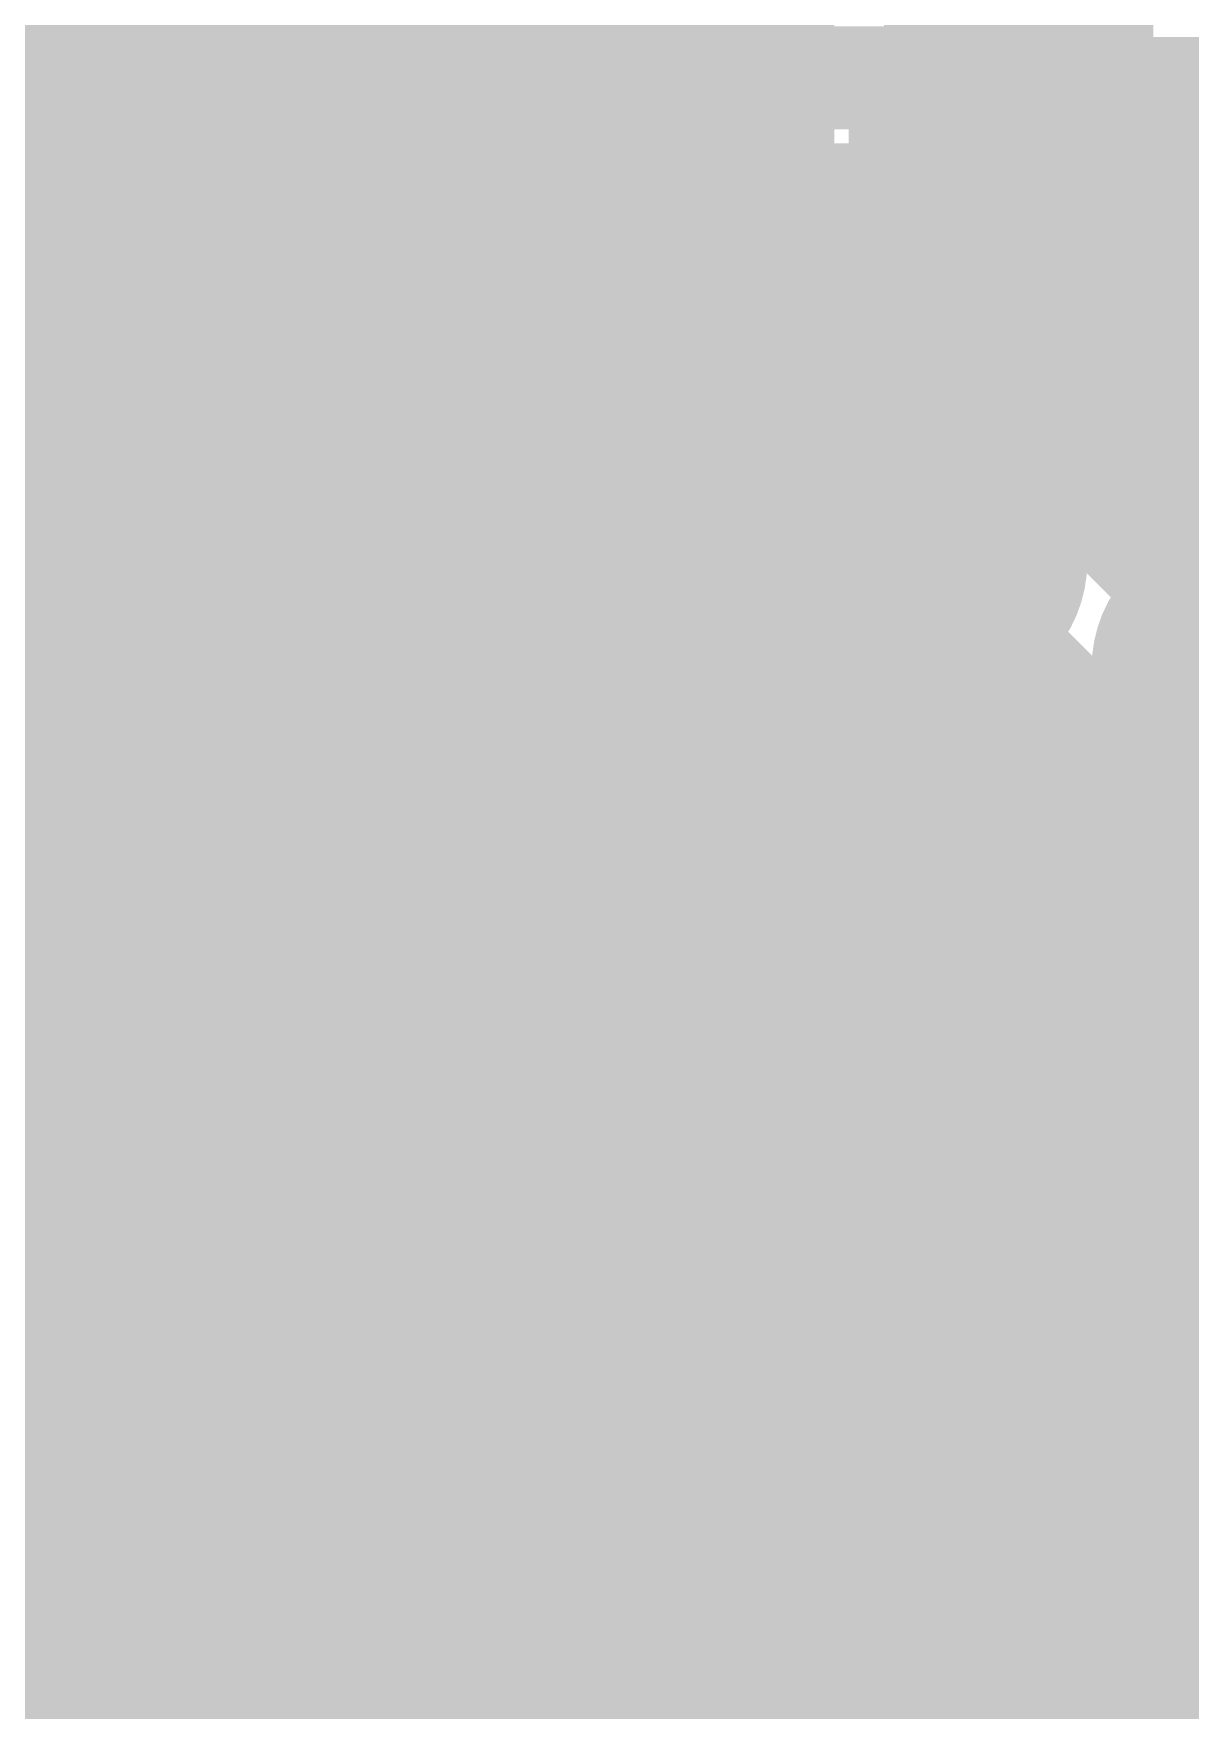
# Model space of a CAD drawing. Extents: x -72 to 72, y -47 to 50.
# Drawn here: x -17.5 to -13.35, y 9.47 to 15.48 of the extents above; entities that cross this region are included whole.
import ezdxf

# ---------------------------------------------------------------- set-up
doc = ezdxf.new("R2010")
doc.units = 0
doc.header["$MEASUREMENT"] = 0
doc.layers.get('0').update_dxf_attribs({"linetype": 'CONTINUOUS'})
for name, color, linetype in [('22-303-0_BOT', 7, 'CONTINUOUS'), ('22-303-0_DRD', 7, 'CONTINUOUS'), ('22-303-0_GND', 6, 'CONTINUOUS'), ('22-303-0_IN1', 4, 'CONTINUOUS'), ('22-303-0_IN2', 3, 'CONTINUOUS'), ('22-303-0_PWR', 5, 'CONTINUOUS'), ('22-303-0_SMB', 10, 'CONTINUOUS'), ('22-303-0_SMT', 14, 'CONTINUOUS'), ('22-303-0_SPB', 9, 'CONTINUOUS'), ('22-303-0_SPT', 12, 'CONTINUOUS'), ('22-303-0_SSB', 11, 'CONTINUOUS'), ('22-303-0_SST', 13, 'CONTINUOUS'), ('22-303-0_TOP', 8, 'CONTINUOUS'), ('THRUHOLE_TAP', 7, 'CONTINUOUS')]:
    doc.layers.add(name, color=color, linetype=linetype)

# ---------------------------------------------------------------- blocks, each defined once
blk = doc.blocks.new('RECTANGLE_2')
blk.add_solid([(0.63627, 0.51308), (0.63627, -0.51308), (-0.63627, 0.51308), (-0.63627, -0.51308)])
blk = doc.blocks.new('RECTANGLE_4')
blk.add_solid([(0.4826, 0.4064), (0.4826, -0.4064), (-0.4826, 0.4064), (-0.4826, -0.4064)])
blk = doc.blocks.new('ROUND_48')
at = {"const_width": 0.29972}
blk.add_lwpolyline([(-0.14986, 0, 1), (0.14986, 0, 1)], format="xyb", close=True, dxfattribs=at)
blk = doc.blocks.new('ROUND_53')
at = {"const_width": 0.29972}
blk.add_lwpolyline([(-0.14986, 0, 1), (0.14986, 0, 1)], format="xyb", close=True, dxfattribs=at)
blk = doc.blocks.new('ROUND_81')
at = {"const_width": 0.0635}
blk.add_lwpolyline([(-0.03175, 0, 1), (0.03175, 0, 1)], format="xyb", close=True, dxfattribs=at)
blk = doc.blocks.new('ROUND_82')
at = {"const_width": 0.50038}
blk.add_lwpolyline([(-0.25019, 0, 1), (0.25019, 0, 1)], format="xyb", close=True, dxfattribs=at)
blk = doc.blocks.new('ROUND_83')
at = {"const_width": 0.50038}
blk.add_lwpolyline([(-0.25019, 0, 1), (0.25019, 0, 1)], format="xyb", close=True, dxfattribs=at)
blk = doc.blocks.new('ROUND_95')
at = {"const_width": 0.10033}
blk.add_lwpolyline([(-0.050164, 0, 1), (0.050164, 0, 1)], format="xyb", close=True, dxfattribs=at)

msp = doc.modelspace()

# ---------------------------------------------------------------- linework, layer by layer
at = {"layer": '22-303-0_BOT'}
for points, const_width in [([(-14.4526, 15.2527), (-14.4526, 15.0876)], 0.254), ([(-12.52474, 15.2527), (-14.4526, 15.2527)], 0.254), ([(-14.2748, 15.2527), (-14.2748, 15.0876)], 0.254), ([(-14.0462, 15.2527), (-14.0462, 15.0876)], 0.254), ([(-13.8176, 15.2527), (-13.8176, 15.0876)], 0.254), ([(-13.589, 15.2527), (-13.589, 15.0876)], 0.254), ([(-13.3604, 15.2527), (-13.3604, 15.0876)], 0.254), ([(-12.43584, 15.1638), (-14.4526, 15.1638)], 0.254), ([(-13.0302, 15.0876), (-14.4526, 15.0876)], 0.254), ([(-17.78, 14.6812), (-17.78, 14.605), (-17.145, 13.97), (-14.478, 13.97), (-14.224, 13.716), (-14.224, 13.589)], 0.2032), ([(-12.192, 13.589), (-12.192, 13.843), (-13.0302, 14.6812), (-15.24, 14.6812)], 0.2032), ([(-12.192, 13.589), (-12.192, 13.843), (-13.0302, 14.6812), (-15.24, 14.6812)], 0.2032), ([(-16.0274, 13.5636), (-16.9926, 13.5636)], 0.254), ([(-16.9926, 13.5636), (-16.9926, 12.5476)], 0.254), ([(-16.0274, 13.5636), (-16.9926, 13.5636)], 0.254), ([(-16.7894, 13.5636), (-16.7894, 9.6012)], 0.254), ([(-16.5608, 13.5636), (-16.5608, 9.6012)], 0.254), ([(-16.3322, 13.5636), (-16.3322, 9.6012)], 0.254), ([(-16.1036, 13.5636), (-16.1036, 9.6012)], 0.254), ([(-16.0274, 13.5636), (-16.0274, 12.5476)], 0.254), ([(-14.224, 13.589), (-14.224, 11.811)], 0.2032), ([(-16.0274, 13.335), (-16.9926, 13.335)], 0.254), ([(-13.208, 13.208), (-13.208, 10.795), (-14.859, 9.144), (-17.78, 9.144)], 0.3048), ([(-16.9926, 13.2588), (-17.78, 13.2588)], 0.254), ([(-16.764, 13.2588), (-17.78, 13.2588)], 0.2032), ([(-16.0274, 13.2588), (-15.24, 13.2588)], 0.254), ([(-15.24, 12.5476), (-15.24, 13.2588)], 0.254), ([(-15.24, 12.065), (-15.24, 13.2588), (-15.24, 12.065)], 0.2032), ([(-15.24, 12.065), (-15.24, 13.2588)], 0.2032), ([(-16.0274, 13.1064), (-16.9926, 13.1064)], 0.254), ([(-16.0274, 12.8778), (-16.9926, 12.8778)], 0.254), ([(-16.0274, 12.6492), (-16.9926, 12.6492)], 0.254), ([(-16.9926, 12.5476), (-18.3896, 12.5476)], 0.254), ([(-17.4752, 12.5476), (-17.4752, 11.99388)], 0.254), ([(-17.2466, 12.5476), (-17.2466, 11.99388)], 0.254), ([(-17.018, 12.5476), (-17.018, 11.99388)], 0.254), ([(-14.6304, 12.5476), (-16.0274, 12.5476)], 0.254), ([(-15.875, 12.5476), (-15.875, 9.6012)], 0.254), ([(-15.6464, 12.5476), (-15.6464, 9.6012)], 0.254), ([(-15.4178, 12.5476), (-15.4178, 9.6012)], 0.254), ([(-15.1892, 12.5476), (-15.1892, 9.6012)], 0.254), ([(-14.9606, 12.5476), (-14.9606, 9.68756)], 0.254), ([(-14.732, 12.5476), (-14.732, 12.13866)], 0.254), ([(-14.6304, 12.5476), (-14.6304, 12.25804)], 0.254), ([(-14.6304, 12.4206), (-18.3896, 12.4206)], 0.254), ([(-14.6939, 12.192), (-18.3896, 12.192)], 0.254), ([(-16.83766, 11.99388), (-16.83766, 10.35812), (-18.3896, 10.35812)], 0.254), ([(-16.83766, 11.99388), (-18.3896, 11.99388)], 0.254), ([(-14.8082, 11.9634), (-16.83766, 11.9634)], 0.254), ([(-14.82344, 11.7348), (-16.83766, 11.7348)], 0.254), ([(-13.6652, 11.57986), (-13.6652, 10.98296)], 0.254), ([(-14.7447, 11.5062), (-16.83766, 11.5062)], 0.254), ([(-14.732, 11.48334), (-14.732, 9.91616)], 0.254), ([(-13.6652, 11.5062), (-13.70076, 11.5062)], 0.254), ([(-13.8176, 11.36396), (-13.8176, 10.83056)], 0.254), ([(-14.50848, 11.2776), (-16.83766, 11.2776)], 0.254), ([(-14.5034, 11.27506), (-14.5034, 10.14476)], 0.254), ([(-13.6652, 11.2776), (-13.93952, 11.2776)], 0.254), ([(-16.83766, 11.176), (-17.78, 11.176)], 0.254), ([(-14.2748, 11.20902), (-14.2748, 10.37336)], 0.254), ([(-14.0462, 11.23188), (-14.0462, 10.60196)], 0.254), ([(-17.78, 11.176), (-16.637, 11.176)], 0.2032), ([(-17.78, 11.176), (-16.637, 11.176)], 0.2032), ([(-13.6652, 11.049), (-16.83766, 11.049)], 0.254), ([(-13.6652, 10.98296), (-15.04696, 9.6012)], 0.254), ([(-13.82776, 10.8204), (-16.83766, 10.8204)], 0.254), ([(-14.05636, 10.5918), (-16.83766, 10.5918)], 0.254), ([(-12.88542, 10.47242), (-14.4018, 8.9535)], 0.254), ([(-14.28496, 10.3632), (-18.3896, 10.3632)], 0.254), ([(-17.4752, 10.35812), (-17.4752, 9.96188)], 0.254), ([(-17.2466, 10.35812), (-17.2466, 9.96188)], 0.254), ([(-17.018, 10.35812), (-17.018, 9.96188)], 0.254), ([(-14.51356, 10.1346), (-18.3896, 10.1346)], 0.254), ([(-13.3604, 9.9949), (-13.3604, 7.7724)], 0.254), ([(-16.83766, 9.96188), (-18.3896, 9.96188)], 0.254), ([(-16.83766, 9.96188), (-16.83766, 9.6012)], 0.254), ([(-14.74216, 9.906), (-16.83766, 9.906)], 0.254), ([(-8.82904, 9.906), (-13.4493, 9.906)], 0.254), ([(-13.589, 9.7663), (-13.589, 6.7564)], 0.254), ([(-14.97076, 9.6774), (-16.83766, 9.6774)], 0.254), ([(-10.91438, 9.6774), (-13.6779, 9.6774)], 0.254), ([(-15.04696, 9.6012), (-16.83766, 9.6012)], 0.254), ([(-13.8176, 9.5377), (-13.8176, 6.7564)], 0.254), ([(-10.91438, 9.4488), (-13.9065, 9.4488)], 0.254)]:
    msp.add_lwpolyline(points, dxfattribs=dict(at, const_width=const_width))
at = {"layer": '22-303-0_BOT', "const_width": 0.254}
for points in [[(-14.6304, 12.25804, 0.2113087), (-14.82816, 11.811)], [(-14.6304, 12.25804, 0.2113087), (-14.82816, 11.811)], [(-14.82852, 11.811, 0.4142136), (-14.224, 11.20648)], [(-14.82852, 11.811, 0.4142136), (-14.224, 11.20648)], [(-14.224, 11.20648, 0.3034824), (-13.6652, 11.57986)], [(-14.224, 11.20648, 0.3034824), (-13.6652, 11.57986)]]:
    msp.add_lwpolyline(points, format="xyb", dxfattribs=at)
at = {"layer": '22-303-0_DRD', "const_width": 0.254}
for points in [[(-15.621, 15.24), (-16.891, 13.97)], [(-15.621, 13.97), (-16.891, 15.24)], [(-13.589, 14.224), (-14.859, 12.954)], [(-13.589, 12.954), (-14.859, 14.224)], [(-13.589, 14.224), (-14.859, 12.954)], [(-13.589, 12.954), (-14.859, 14.224)], [(-13.589, 14.224), (-14.859, 12.954)], [(-13.589, 12.954), (-14.859, 14.224)], [(-16.129, 13.8938), (-17.399, 12.6238)], [(-16.129, 12.6238), (-17.399, 13.8938)], [(-12.573, 13.843), (-13.843, 12.573)], [(-12.573, 12.573), (-13.843, 13.843)], [(-14.605, 12.7), (-15.875, 11.43)], [(-14.605, 11.43), (-15.875, 12.7)], [(-14.605, 12.7), (-15.875, 11.43)], [(-14.605, 11.43), (-15.875, 12.7)], [(-14.605, 12.7), (-15.875, 11.43)], [(-14.605, 11.43), (-15.875, 12.7)], [(-13.589, 12.446), (-14.859, 11.176)], [(-13.589, 11.176), (-14.859, 12.446)], [(-13.589, 12.446), (-14.859, 11.176)], [(-13.589, 11.176), (-14.859, 12.446)], [(-16.002, 11.811), (-17.272, 10.541)], [(-16.002, 10.541), (-17.272, 11.811)], [(-16.002, 11.811), (-17.272, 10.541)], [(-16.002, 10.541), (-17.272, 11.811)]]:
    msp.add_lwpolyline(points, dxfattribs=at)
at = {"layer": '22-303-0_IN1'}
for points, const_width in [([(8.636, 21.59), (4.064, 21.59), (-0.889, 16.637), (-0.889, 16.129), (-3.937, 13.081), (-3.937, 11.176), (-4.191, 10.922), (-4.953, 10.922), (-9.398, 15.367), (-17.526, 15.367), (-19.939, 12.954), (-24.765, 12.954), (-25.146, 13.335)], 0.2032), ([(-17.35836, 14.9606), (-19.6469, 12.66952)], 0.254), ([(-16.74368, 14.9606), (-17.35836, 14.9606)], 0.254), ([(-17.1704, 14.9606), (-17.1704, 13.70584)], 0.254), ([(-16.9418, 14.9606), (-16.9418, 13.83538)], 0.254), ([(-9.56564, 14.9606), (-15.76578, 14.9606)], 0.254), ([(-15.5702, 14.9606), (-15.5702, 12.57046)], 0.254), ([(-15.3416, 14.9606), (-15.3416, 12.65936)], 0.254), ([(-15.113, 14.9606), (-15.113, 12.65682)], 0.254), ([(-14.8844, 14.9606), (-14.8844, 12.55268)], 0.254), ([(-14.6558, 14.9606), (-14.6558, 14.01064)], 0.254), ([(-14.4272, 14.9606), (-14.4272, 14.15796)], 0.254), ([(-14.1986, 14.9606), (-14.1986, 14.19352)], 0.254), ([(-13.97, 14.9606), (-13.97, 14.13764)], 0.254), ([(-13.7414, 14.9606), (-13.7414, 13.95222)], 0.254), ([(-13.5128, 14.9606), (-13.5128, 13.7287)], 0.254), ([(-13.2842, 14.9606), (-13.2842, 13.80744)], 0.254), ([(-17.399, 14.91996), (-17.399, 9.2964)], 0.254), ([(-16.82496, 14.8082), (-17.51076, 14.8082)], 0.254), ([(-9.41324, 14.8082), (-15.68704, 14.8082)], 0.254), ([(-16.86052, 14.5796), (-17.73936, 14.5796)], 0.254), ([(-9.18464, 14.5796), (-15.65148, 14.5796)], 0.254), ([(-16.80464, 14.351), (-17.96796, 14.351)], 0.254), ([(-8.95604, 14.351), (-15.70736, 14.351)], 0.254), ([(-16.7132, 14.20876), (-16.7132, 13.86078)], 0.254), ([(-15.7988, 14.20876), (-15.7988, 12.29614)], 0.254), ([(-16.61922, 14.1224), (-18.19656, 14.1224)], 0.254), ([(-14.50848, 14.1224), (-15.89278, 14.1224)], 0.254), ([(-12.47648, 14.1224), (-13.93952, 14.1224)], 0.254), ([(-16.4846, 14.0462), (-16.4846, 13.79474)], 0.254), ([(-16.256, 14.00048), (-16.256, 13.58646)], 0.254), ([(-16.0274, 14.0462), (-16.0274, 9.2964)], 0.254), ([(-14.7447, 13.8938), (-18.42516, 13.8938)], 0.254), ([(-12.7127, 13.8938), (-13.70076, 13.8938)], 0.254), ([(-17.21104, 13.6652), (-18.65376, 13.6652)], 0.254), ([(-14.82344, 13.6652), (-16.31696, 13.6652)], 0.254), ([(-13.60424, 13.6652), (-13.62456, 13.6652)], 0.254), ([(-27.686, 7.366), (-26.162, 8.89), (-15.494, 8.89), (-12.192, 12.192), (-12.192, 13.589)], 0.2032), ([(-14.224, 11.811), (-14.224, 13.589)], 0.2032), ([(-17.34058, 13.4366), (-18.88236, 13.4366)], 0.254), ([(-14.8082, 13.4366), (-16.18488, 13.4366)], 0.254), ([(-17.36598, 13.208), (-19.11096, 13.208)], 0.254), ([(-14.6939, 13.208), (-16.16202, 13.208)], 0.254), ([(-14.6558, 13.16482), (-14.6558, 12.23264)], 0.254), ([(-14.6304, 13.14196), (-14.6304, 12.25804)], 0.254), ([(-13.8176, 13.14196), (-13.8176, 12.25804)], 0.254), ([(-17.29994, 12.9794), (-19.33956, 12.9794)], 0.254), ([(-14.6304, 12.9794), (-16.22806, 12.9794)], 0.254), ([(-13.7668, 12.9794), (-13.8176, 12.9794)], 0.254), ([(-16.256, 12.93114), (-16.256, 11.6459)], 0.254), ([(-13.7414, 12.92352), (-13.7414, 12.17422)], 0.254), ([(-17.1704, 12.81176), (-17.1704, 11.46048)], 0.254), ([(-17.09166, 12.7508), (-19.56816, 12.7508)], 0.254), ([(-14.6304, 12.7508), (-16.43634, 12.7508)], 0.254), ([(-13.60424, 12.7508), (-13.8176, 12.7508)], 0.254), ([(-16.9418, 12.67968), (-16.9418, 11.6967)], 0.254), ([(-16.4846, 12.72286), (-16.4846, 11.7602)], 0.254), ([(-13.5128, 12.68476), (-13.5128, 11.44524)], 0.254), ([(-16.7132, 12.65682), (-16.7132, 11.77544)], 0.254), ([(-13.2842, 12.60856), (-13.2842, 11.67384)], 0.254), ([(-15.63624, 12.5222), (-20.0279, 12.5222)], 0.254), ([(-14.6304, 12.5222), (-14.84376, 12.5222)], 0.254), ([(-12.5984, 12.5222), (-13.8176, 12.5222)], 0.254), ([(-12.5984, 12.35964), (-15.66164, 9.2964)], 0.254), ([(-15.7988, 12.2936), (-20.00758, 12.2936)], 0.254), ([(-14.6304, 12.2936), (-14.6812, 12.2936)], 0.254), ([(-14.6304, 12.25804), (-14.65876, 12.23051)], 0.254), ([(-14.6304, 12.25804), (-14.65876, 12.23051)], 0.254), ([(-12.66444, 12.2936), (-13.8176, 12.2936)], 0.254), ([(-15.84452, 12.065), (-20.0787, 12.065)], 0.254), ([(-12.89304, 12.065), (-13.67536, 12.065)], 0.254), ([(-11.90498, 11.90498), (-15.2019, 8.60552)], 0.254), ([(-15.7988, 11.8364), (-20.29714, 11.8364)], 0.254), ([(-13.12164, 11.8364), (-13.61948, 11.8364)], 0.254), ([(-15.7988, 11.83386), (-15.7988, 9.2964)], 0.254), ([(-17.05864, 11.6078), (-19.58086, 11.6078)], 0.254), ([(-15.63624, 11.6078), (-16.21282, 11.6078)], 0.254), ([(-14.79296, 11.6078), (-14.84376, 11.6078)], 0.254), ([(-13.35024, 11.6078), (-13.65504, 11.6078)], 0.254), ([(-15.5702, 11.557), (-15.5702, 9.38784)], 0.254), ([(-14.8844, 11.57478), (-14.8844, 10.07364)], 0.254), ([(-15.3416, 11.4681), (-15.3416, 9.61644)], 0.254), ([(-15.113, 11.47318), (-15.113, 9.84504)], 0.254), ([(-13.7414, 11.44778), (-13.7414, 11.21664)], 0.254), ([(-17.20596, 11.3792), (-19.304, 11.3792)], 0.254), ([(-14.64564, 11.3792), (-16.06804, 11.3792)], 0.254), ([(-14.6558, 11.38682), (-14.6558, 10.30224)], 0.254), ([(-13.57884, 11.3792), (-13.79982, 11.3792)], 0.254), ([(-14.4272, 11.24204), (-14.4272, 10.53084)], 0.254), ([(-13.97, 11.26236), (-13.97, 10.98804)], 0.254), ([(-14.1986, 11.20648), (-14.1986, 10.75944)], 0.254), ([(-17.24152, 11.1506), (-19.2151, 11.1506)], 0.254), ([(-13.80744, 11.1506), (-16.03248, 11.1506)], 0.254), ([(-17.18564, 10.922), (-19.22018, 10.922)], 0.254), ([(-17.1704, 10.89152), (-17.1704, 9.2964)], 0.254), ([(-14.03604, 10.922), (-16.08836, 10.922)], 0.254), ([(-17.00022, 10.6934), (-19.32178, 10.6934)], 0.254), ([(-14.26464, 10.6934), (-16.27378, 10.6934)], 0.254), ([(-16.256, 10.7061), (-16.256, 9.2964)], 0.254), ([(-16.9418, 10.65276), (-16.9418, 9.2964)], 0.254), ([(-16.7132, 10.57656), (-16.7132, 9.2964)], 0.254), ([(-16.4846, 10.5918), (-16.4846, 9.2964)], 0.254), ([(-13.2842, 10.52576), (-13.2842, -5.08)], 0.254), ([(-14.49324, 10.4648), (-19.65706, 10.4648)], 0.254), ([(2.65176, 10.4648), (-13.34516, 10.4648)], 0.254), ([(-13.5128, 10.29716), (-13.5128, -5.08)], 0.254), ([(-14.72184, 10.2362), (-19.72056, 10.2362)], 0.254), ([(-0.78994, 10.2362), (-13.57376, 10.2362)], 0.254), ([(-13.7414, 10.06856), (-13.7414, -5.08)], 0.254), ([(-14.95044, 10.0076), (-19.7358, 10.0076)], 0.254), ([(-1.12268, 10.0076), (-13.80236, 10.0076)], 0.254), ([(-13.97, 9.83996), (-13.97, 4.29514)], 0.254), ([(-15.17904, 9.779), (-19.8501, 9.779)], 0.254), ([(-1.22682, 9.779), (-14.03096, 9.779)], 0.254), ([(-14.1986, 9.61136), (-14.1986, 4.56946)], 0.254), ([(-15.40764, 9.5504), (-33.05302, 9.5504)], 0.254), ([(-1.22936, 9.5504), (-14.25956, 9.5504)], 0.254), ([(-14.4272, 9.38276), (-14.4272, 7.91464)], 0.254)]:
    msp.add_lwpolyline(points, dxfattribs=dict(at, const_width=const_width))
at = {"layer": '22-303-0_IN1', "const_width": 0.254}
for points in [[(-16.74368, 14.9606, 0.1588241), (-16.85956, 14.605)], [(-15.65148, 14.605, 0.15819), (-15.76666, 14.95996)], [(-16.86052, 14.605, 0.4142136), (-16.256, 14.00048)], [(-16.256, 14.00048, 0.4142136), (-15.65148, 14.605)], [(-14.224, 14.19352, 0.4142136), (-14.82852, 13.589)], [(-14.224, 14.19352, 0.4142136), (-14.82852, 13.589)], [(-14.224, 14.19352, 0.4142136), (-14.82852, 13.589)], [(-13.62202, 13.64742, 0.3861543), (-14.224, 14.19352)], [(-13.62202, 13.64742, 0.3861543), (-14.224, 14.19352)], [(-13.62202, 13.64742, 0.3861543), (-14.224, 14.19352)], [(-16.764, 13.86332, 0.4142136), (-17.36852, 13.2588)], [(-16.15948, 13.2588, 0.4142136), (-16.764, 13.86332)], [(-13.208, 13.81252, 0.1911913), (-13.62255, 13.64799)], [(-14.82852, 13.589, 0.2113092), (-14.63064, 13.14169)], [(-14.82852, 13.589, 0.2113092), (-14.63064, 13.14169)], [(-14.82852, 13.589, 0.2113092), (-14.63064, 13.14169)], [(-17.36852, 13.2588, 0.4142136), (-16.764, 12.65428)], [(-16.764, 12.65428, 0.4142136), (-16.15948, 13.2588)], [(-13.80998, 13.14958, 0.3861543), (-13.208, 12.60348)], [(-15.24, 12.66952, 0.4142136), (-15.84452, 12.065)], [(-15.24, 12.66952, 0.4142136), (-15.84452, 12.065)], [(-14.65834, 12.2301, 0.3353427), (-15.24, 12.66952)], [(-14.65834, 12.2301, 0.3353427), (-15.24, 12.66952)], [(-13.61948, 11.811, 0.211308), (-13.81735, 12.25831)], [(-13.61948, 11.811, 0.211308), (-13.81735, 12.25831)], [(-15.84452, 12.065, 0.4142136), (-15.24, 11.46048)], [(-15.84452, 12.065, 0.4142136), (-15.24, 11.46048)], [(-16.637, 11.78052, 0.4142136), (-17.24152, 11.176)], [(-16.03248, 11.176, 0.4142136), (-16.637, 11.78052)], [(-14.224, 11.20648, 0.4142136), (-13.61948, 11.811)], [(-14.224, 11.20648, 0.4142136), (-13.61948, 11.811)], [(-15.24, 11.46048, 0.2027706), (-14.80624, 11.64393)], [(-15.24, 11.46048, 0.2027706), (-14.80624, 11.64393)], [(-14.80566, 11.64336, 0.3342209), (-14.224, 11.20648)], [(-14.80566, 11.64336, 0.3342209), (-14.224, 11.20648)], [(-17.24152, 11.176, 0.4142136), (-16.637, 10.57148)], [(-16.637, 10.57148, 0.4142136), (-16.03248, 11.176)]]:
    msp.add_lwpolyline(points, format="xyb", dxfattribs=at)
at = {"layer": '22-303-0_IN2'}
for points, const_width in [([(-27.051, 21.209), (-26.67, 20.828), (-26.67, 19.05), (-21.971, 14.351), (-16.891, 14.351), (-16.383, 13.843), (-16.129, 13.843), (-15.748, 14.224), (0.127, 14.224), (1.143, 13.208), (2.413, 13.208), (7.239, 8.382), (19.05, 8.382)], 0.2032), ([(26.416, 17.399), (26.162, 17.653), (19.431, 17.653), (17.526, 15.748), (3.81, 15.748), (2.794, 14.732), (2.286, 14.732), (1.778, 15.24), (-16.51, 15.24), (-16.891, 14.859), (-20.447, 14.859), (-20.701, 15.113)], 0.2032), ([(-16.7894, 15.9385), (-16.7894, 15.53464)], 0.254), ([(-17.4752, 15.88516), (-17.4752, 15.2654)], 0.254), ([(-17.2466, 15.80896), (-17.2466, 15.2654)], 0.254), ([(-17.018, 15.8242), (-17.018, 15.30604)], 0.254), ([(-16.79702, 15.52702), (-17.05864, 15.2654)], 0.254), ([(-16.93164, 15.3924), (-18.2372, 15.3924)], 0.254), ([(-17.05864, 15.2654), (-18.30578, 15.2654)], 0.254), ([(-27.686, 14.732), (-23.876, 14.732), (-20.828, 11.684), (-19.558, 11.684), (-18.415, 10.541), (-11.303, 10.541), (-6.096, 5.334), (16.383, 5.334), (17.399, 4.318), (19.558, 4.318), (20.574, 5.334), (31.369, 5.334), (33.401, 7.366), (37.846, 7.366), (41.402, 10.922), (42.672, 10.922)], 0.2032), ([(20.701, 7.62), (19.304, 9.017), (7.239, 9.017), (1.651, 14.605), (-16.256, 14.605)], 0.2032), ([(-17.05864, 13.9446), (-20.21078, 13.9446)], 0.254), ([(-17.4752, 13.9446), (-17.4752, 10.9474)], 0.254), ([(-17.2466, 13.9446), (-17.2466, 10.9474)], 0.254), ([(-17.05864, 13.9446), (-16.67002, 13.55598)], 0.254), ([(-17.018, 13.90396), (-17.018, 10.9474)], 0.254), ([(-16.90624, 13.7922), (-20.13204, 13.7922)], 0.254), ([(-15.58036, 13.8176), (-15.8369, 13.55852)], 0.254), ([(-14.79296, 13.7922), (-15.60576, 13.7922)], 0.254), ([(-14.7828, 13.8176), (-15.58036, 13.8176)], 0.254), ([(-15.4178, 13.8176), (-15.4178, 10.9474)], 0.254), ([(-15.1892, 13.8176), (-15.1892, 10.9474)], 0.254), ([(-14.9606, 13.8176), (-14.9606, 10.9474)], 0.254), ([(-15.6464, 13.75156), (-15.6464, 10.9474)], 0.254), ([(-16.7894, 13.67536), (-16.7894, 10.9474)], 0.254), ([(-16.67764, 13.5636), (-20.09648, 13.5636)], 0.254), ([(-15.875, 13.5255), (-15.875, 10.9474)], 0.254), ([(-14.82852, 13.5636), (-15.83436, 13.5636)], 0.254), ([(-16.5608, 13.47724), (-16.5608, 10.9474)], 0.254), ([(-16.129, 13.4366), (-16.383, 13.4366)], 0.254), ([(-16.3322, 13.4366), (-16.3322, 10.9474)], 0.254), ([(-16.1036, 13.4366), (-16.1036, 10.9474)], 0.254), ([(-14.77264, 13.335), (-20.15236, 13.335)], 0.254), ([(-14.732, 13.26134), (-14.732, 12.13866)], 0.254), ([(-14.58722, 13.1064), (-20.33778, 13.1064)], 0.254), ([(-13.80236, 13.1064), (-13.86078, 13.1064)], 0.254), ([(-13.8176, 13.14196), (-13.8176, 12.25804)], 0.254), ([(-14.5034, 13.05306), (-14.5034, 12.34694)], 0.254), ([(-14.2748, 12.98702), (-14.2748, 12.41298)], 0.254), ([(-14.0462, 13.00988), (-14.0462, 12.38758)], 0.254), ([(-13.71346, 12.8778), (-20.3073, 12.8778)], 0.254), ([(-13.589, 12.7381), (-13.589, 10.9474)], 0.254), ([(-13.43914, 12.6492), (-20.08124, 12.6492)], 0.254), ([(-13.3604, 12.6238), (-13.3604, 10.9474)], 0.254), ([(2.62636, 12.4206), (-20.00758, 12.4206)], 0.254), ([(-14.6939, 12.192), (-20.0279, 12.192)], 0.254), ([(2.85496, 12.192), (-13.7541, 12.192)], 0.254), ([(-14.8082, 11.9634), (-19.26336, 11.9634)], 0.254), ([(-5.01904, 11.9634), (-13.6398, 11.9634)], 0.254), ([(-14.82344, 11.7348), (-19.03476, 11.7348)], 0.254), ([(-5.14858, 11.7348), (-13.62456, 11.7348)], 0.254), ([(-14.7447, 11.5062), (-18.80616, 11.5062)], 0.254), ([(-14.732, 11.48334), (-14.732, 10.9474)], 0.254), ([(-5.17398, 11.5062), (-13.70076, 11.5062)], 0.254), ([(-13.8176, 11.36396), (-13.8176, 10.9474)], 0.254), ([(-14.50848, 11.2776), (-18.57756, 11.2776)], 0.254), ([(-14.5034, 11.27506), (-14.5034, 10.9474)], 0.254), ([(-5.10794, 11.2776), (-13.93952, 11.2776)], 0.254), ([(-14.2748, 11.20902), (-14.2748, 10.9474)], 0.254), ([(-14.0462, 11.23188), (-14.0462, 10.9474)], 0.254), ([(-19.812, 11.049), (-18.923, 10.16), (-11.557, 10.16), (-6.35, 4.953), (12.065, 4.953), (15.24, 1.778), (17.653, 1.778), (17.907, 2.032), (20.32, 2.032), (20.701, 1.651), (22.606, 1.651), (23.368, 2.413), (25.273, 2.413)], 0.2032), ([(-4.89966, 11.049), (-18.34896, 11.049)], 0.254), ([(-11.303, 10.9474), (-18.24736, 10.9474)], 0.254), ([(-11.72464, 9.7536), (-18.923, 9.7536)], 0.254), ([(-17.4752, 9.7536), (-17.4752, 9.6774)], 0.254), ([(-17.2466, 9.7536), (-17.2466, 9.6774)], 0.254), ([(-17.018, 9.7536), (-17.018, 9.6774)], 0.254), ([(-16.7894, 9.7536), (-16.7894, 9.6774)], 0.254), ([(-16.5608, 9.7536), (-16.5608, 9.6774)], 0.254), ([(-16.3322, 9.7536), (-16.3322, 9.6774)], 0.254), ([(-16.1036, 9.7536), (-16.1036, 9.6774)], 0.254), ([(-15.875, 9.7536), (-15.875, 9.6774)], 0.254), ([(-15.6464, 9.7536), (-15.6464, 9.6774)], 0.254), ([(-15.4178, 9.7536), (-15.4178, 9.6774)], 0.254), ([(-15.1892, 9.7536), (-15.1892, 9.6774)], 0.254), ([(-14.9606, 9.7536), (-14.9606, 9.6774)], 0.254), ([(-14.732, 9.7536), (-14.732, 9.6774)], 0.254), ([(-14.5034, 9.7536), (-14.5034, 9.6774)], 0.254), ([(-14.2748, 9.7536), (-14.2748, 9.62152)], 0.254), ([(-14.0462, 9.7536), (-14.0462, 9.41324)], 0.254), ([(-13.8176, 9.7536), (-13.8176, 9.18464)], 0.254), ([(-13.589, 9.7536), (-13.589, 8.95604)], 0.254), ([(-13.3604, 9.7536), (-13.3604, 8.72744)], 0.254), ([(-14.478, 9.6774), (-23.07336, 9.6774)], 0.254), ([(-11.64844, 9.6774), (-14.478, 9.6774)], 0.254), ([(-14.1859, 9.55294), (-12.41298, 7.78002)], 0.254), ([(-11.41984, 9.4488), (-14.08176, 9.4488)], 0.254)]:
    msp.add_lwpolyline(points, dxfattribs=dict(at, const_width=const_width))
at = {"layer": '22-303-0_IN2', "const_width": 0.254}
for points in [[(-16.51, 15.6464, 0.1989124), (-16.79737, 15.52737)], [(-14.7828, 13.8176, 0.0973858), (-14.82775, 13.589)], [(-14.7828, 13.8176, 0.0973858), (-14.82775, 13.589)], [(-14.7828, 13.8176, 0.0973858), (-14.82775, 13.589)], [(-14.82852, 13.589, 0.4142136), (-14.224, 12.98448)], [(-14.82852, 13.589, 0.4142136), (-14.224, 12.98448)], [(-14.82852, 13.589, 0.4142136), (-14.224, 12.98448)], [(-16.67002, 13.55598, 0.1989124), (-16.383, 13.43709)], [(-16.129, 13.4366, 0.1989124), (-15.84163, 13.55563)], [(-14.224, 12.98448, 0.1911913), (-13.80944, 13.14901)], [(-14.224, 12.98448, 0.1911913), (-13.80944, 13.14901)], [(-14.224, 12.98448, 0.1911913), (-13.80944, 13.14901)], [(-13.80998, 13.14958, 0.3861543), (-13.208, 12.60348)], [(-14.224, 12.41552, 0.4142136), (-14.82852, 11.811)], [(-14.224, 12.41552, 0.4142136), (-14.82852, 11.811)], [(-13.61948, 11.811, 0.4142136), (-14.224, 12.41552)], [(-13.61948, 11.811, 0.4142136), (-14.224, 12.41552)], [(-14.82852, 11.811, 0.4142136), (-14.224, 11.20648)], [(-14.82852, 11.811, 0.4142136), (-14.224, 11.20648)], [(-14.224, 11.20648, 0.4142136), (-13.61948, 11.811)], [(-14.224, 11.20648, 0.4142136), (-13.61948, 11.811)], [(-14.19098, 9.55802, 0.1989124), (-14.478, 9.67691)], [(-14.19098, 9.55802, 0.1989124), (-14.478, 9.67691)]]:
    msp.add_lwpolyline(points, format="xyb", dxfattribs=at)
at = {"layer": '22-303-0_SSB', "const_width": 0.1524}
for points in [[(-16.9545, 15.4305), (-16.9545, 12.5095), (-18.5928, 12.5095), (-18.5928, 15.4305), (-16.9545, 15.4305)], [(-14.4145, 15.4305), (-14.4145, 12.5095), (-16.0528, 12.5095), (-16.0528, 15.4305), (-14.4145, 15.4305)], [(-13.89634, 15.37716), (-13.89634, 15.1384)], [(-13.89634, 15.25778), (-12.88034, 15.25778), (-13.05052, 15.1384)], [(-13.72616, 14.6558), (-13.89634, 14.59738), (-13.89634, 14.24178), (-13.72616, 14.18336), (-13.05052, 14.18336), (-12.88034, 14.24178), (-12.88034, 14.59738), (-13.05052, 14.6558)], [(-15.81658, 11.97356), (-15.81658, 11.50112), (-15.1384, 11.97356), (-14.97076, 11.97356), (-14.80058, 11.91514), (-14.80058, 11.55954), (-14.97076, 11.50112)], [(-18.669, 8.382), (-18.669, 11.938), (-16.891, 11.938), (-16.891, 8.382), (-18.669, 8.382)], [(-15.30858, 11.07694), (-15.1384, 11.13536), (-14.97076, 11.13536), (-14.80058, 11.07694), (-14.80058, 10.72134), (-14.97076, 10.66292), (-15.1384, 10.66292), (-15.30858, 10.72134), (-15.30858, 11.07694), (-15.47876, 11.13536), (-15.6464, 11.13536), (-15.81658, 11.07694), (-15.81658, 10.72134), (-15.6464, 10.66292), (-15.47876, 10.66292), (-15.30858, 10.72134)], [(-15.30858, 10.11936), (-15.81658, 10.29716)], [(-15.30858, 9.82472), (-15.30858, 10.18032), (-15.1384, 10.29716), (-14.97076, 10.29716), (-14.80058, 10.18032), (-14.80058, 9.82472), (-15.81658, 9.82472)]]:
    msp.add_lwpolyline(points, dxfattribs=at)
at = {"layer": '22-303-0_SST', "const_width": 0.1524}
for points in [[(-14.7955, 17.3355), (-14.7955, 14.4145), (-13.1572, 14.4145), (-13.1572, 17.3355), (-14.7955, 17.3355)], [(-15.17142, 15.31874), (-15.17142, 14.90472), (-16.18742, 14.90472)], [(-14.05636, 10.22858), (-14.11732, 10.0584), (-14.47292, 10.0584), (-14.53134, 10.22858), (-14.53134, 10.90676), (-14.47292, 11.0744), (-14.11732, 11.0744), (-14.05636, 10.90676)], [(-13.57376, 10.0584), (-13.21816, 11.0744), (-13.69314, 11.0744)], [(-14.7955, 8.0645), (-11.8745, 8.0645), (-11.8745, 9.7028), (-14.7955, 9.7028), (-14.7955, 8.0645)]]:
    msp.add_lwpolyline(points, dxfattribs=at)
at = {"layer": '22-303-0_TOP'}
for points, const_width in [([(-13.97, 16.5862), (-13.9192, 16.5862), (-12.827, 15.494), (-12.827, 14.351), (-13.208, 13.97), (-13.208, 13.208)], 0.3048), ([(-15.79372, 16.2687), (-16.7259, 15.33652)], 0.254), ([(-15.875, 16.18996), (-15.875, 15.0749)], 0.254), ([(-15.6464, 16.06296), (-15.6464, 10.96264)], 0.254), ([(-16.1036, 15.96136), (-16.1036, 15.1892)], 0.254), ([(-15.4178, 15.93088), (-15.4178, 11.19124)], 0.254), ([(-14.9606, 15.97406), (-14.9606, 11.64844)], 0.254), ([(-15.1892, 15.90802), (-15.1892, 11.41984)], 0.254), ([(-14.7574, 15.875), (-14.7574, 14.4526)], 0.254), ([(-16.3322, 15.73276), (-16.3322, 15.20444)], 0.254), ([(-16.5608, 15.50416), (-16.5608, 15.1257)], 0.254), ([(-14.7574, 15.3924), (-16.67256, 15.3924)], 0.254), ([(-16.7894, 15.28572), (-16.7894, 15.00886)], 0.254), ([(-17.018, 15.2146), (-18.34896, 15.2146)], 0.254), ([(-17.4752, 15.2146), (-17.4752, 14.8971)], 0.254), ([(-17.2466, 15.2146), (-17.2466, 14.8971)], 0.254), ([(-17.018, 15.2146), (-17.018, 14.91742)], 0.254), ([(-16.48714, 15.1638), (-18.39976, 15.1638)], 0.254), ([(-14.7574, 15.1638), (-16.02486, 15.1638)], 0.254), ([(-14.224, 13.589), (-14.224, 15.1638), (-13.97, 15.1638)], 0.2032), ([(-14.224, 13.589), (-14.224, 15.1638), (-13.97, 15.1638)], 0.2032), ([(-13.97, 15.1638), (-14.224, 15.1638), (-14.224, 13.589)], 0.2032), ([(-16.70304, 15.0114), (-16.75892, 15.0114)], 0.254), ([(-16.99514, 14.9352), (-19.58086, 14.9352)], 0.254), ([(-14.7574, 14.9352), (-15.748, 14.9352)], 0.254), ([(-17.04086, 14.8971), (-17.48536, 14.8971)], 0.254), ([(-14.7574, 14.7066), (-15.6591, 14.7066)], 0.254), ([(-16.256, 14.605), (-16.75892, 14.605), (-16.87322, 14.4907), (-18.415, 14.4907)], 0.2032), ([(-14.7574, 14.478), (-15.66418, 14.478)], 0.254), ([(-14.6304, 14.4526), (-14.7574, 14.4526)], 0.254), ([(-14.732, 14.4526), (-14.732, 13.91666)], 0.254), ([(-14.6304, 14.4526), (-14.6304, 14.03604)], 0.254), ([(-14.6304, 14.4526), (-14.6304, 14.03604)], 0.254), ([(-14.6304, 14.4526), (-14.6304, 14.03604)], 0.254), ([(-14.6304, 14.2494), (-15.76578, 14.2494)], 0.254), ([(-15.875, 14.1351), (-15.875, 10.89406)], 0.254), ([(-16.87322, 14.0843), (-17.23136, 14.0843)], 0.254), ([(-17.018, 14.0843), (-17.018, 10.89406)], 0.254), ([(-16.7894, 14.09192), (-16.7894, 10.89406)], 0.254), ([(-16.5608, 14.08176), (-16.5608, 10.89406)], 0.254), ([(-16.41094, 14.0208), (-17.2212, 14.0208)], 0.254), ([(-16.3322, 14.00556), (-16.3322, 10.89406)], 0.254), ([(-16.1036, 14.0208), (-16.1036, 10.89406)], 0.254), ([(-14.64564, 14.0208), (-16.10106, 14.0208)], 0.254), ([(-17.2466, 13.843), (-17.2466, 13.63726)], 0.254), ([(-14.79296, 13.7922), (-17.26692, 13.7922)], 0.254), ([(-14.82852, 13.5636), (-17.22628, 13.5636)], 0.254), ([(-17.2466, 13.34262), (-17.2466, 13.13688)], 0.254), ([(-14.77264, 13.335), (-17.24914, 13.335)], 0.254), ([(-14.732, 13.26134), (-14.732, 12.13866)], 0.254), ([(-14.58722, 13.1064), (-17.23644, 13.1064)], 0.254), ([(-13.80236, 13.1064), (-13.86078, 13.1064)], 0.254), ([(-13.8176, 13.14196), (-13.8176, 12.25804)], 0.254), ([(-14.5034, 13.05306), (-14.5034, 12.34694)], 0.254), ([(-14.2748, 12.98702), (-14.2748, 12.41298)], 0.254), ([(-14.0462, 13.00988), (-14.0462, 12.38758)], 0.254), ([(-13.71346, 12.8778), (-17.2339, 12.8778)], 0.254), ([(-17.2466, 12.84224), (-17.2466, 12.6365)], 0.254), ([(-13.589, 12.7381), (-13.589, 9.6774)], 0.254), ([(-13.43914, 12.6492), (-17.25168, 12.6492)], 0.254), ([(-13.3604, 12.6238), (-13.3604, 9.6774)], 0.254), ([(-10.32002, 12.4206), (-17.22628, 12.4206)], 0.254), ([(-17.2466, 12.34186), (-17.2466, 12.13612)], 0.254), ([(-14.6939, 12.192), (-17.26946, 12.192)], 0.254), ([(-10.32002, 12.192), (-13.7541, 12.192)], 0.254), ([(-14.8082, 11.9634), (-17.2212, 11.9634)], 0.254), ([(-10.32002, 11.9634), (-13.6398, 11.9634)], 0.254), ([(-17.2212, 11.93292), (-17.2212, 11.04392)], 0.254), ([(-18.415, 10.48766), (-15.54734, 10.48766), (-14.224, 11.811)], 0.2032), ([(-14.224, 11.811), (-15.54734, 10.48766), (-18.415, 10.48766)], 0.2032), ([(-14.82852, 11.78052), (-15.71498, 10.89406)], 0.254), ([(-14.82852, 11.78052), (-15.71498, 10.89406)], 0.254), ([(-14.82852, 11.811), (-14.82775, 11.78056)], 0.254), ([(-14.82852, 11.811), (-14.82775, 11.78056)], 0.254), ([(-14.87424, 11.7348), (-17.2212, 11.7348)], 0.254), ([(-5.14858, 11.7348), (-13.62456, 11.7348)], 0.254), ([(-15.10284, 11.5062), (-17.2212, 11.5062)], 0.254), ([(-5.17398, 11.5062), (-13.70076, 11.5062)], 0.254), ([(-13.8176, 11.36396), (-13.8176, 9.6774)], 0.254), ([(-15.33144, 11.2776), (-17.2212, 11.2776)], 0.254), ([(-5.10794, 11.2776), (-13.93952, 11.2776)], 0.254), ([(-14.25194, 11.20648), (-15.25524, 10.20318)], 0.254), ([(-14.25194, 11.20648), (-15.25524, 10.20318)], 0.254), ([(-14.2748, 11.18616), (-14.2748, 9.6774)], 0.254), ([(-14.25194, 11.20648), (-14.224, 11.20584)], 0.254), ([(-14.25194, 11.20648), (-14.224, 11.20584)], 0.254), ([(-14.0462, 11.23188), (-14.0462, 9.6774)], 0.254), ([(-15.56004, 11.049), (-17.22374, 11.049)], 0.254), ([(-4.89966, 11.049), (-14.41196, 11.049)], 0.254), ([(-14.5034, 10.95756), (-14.5034, 9.6774)], 0.254), ([(-15.71498, 10.89406), (-17.23136, 10.89406)], 0.254), ([(-15.71498, 10.89406), (-17.23136, 10.89406)], 0.254), ([(-3.3274, 10.8204), (-14.64056, 10.8204)], 0.254), ([(-14.732, 10.72896), (-14.732, 9.6774)], 0.254), ([(-5.14604, 10.5918), (-14.86916, 10.5918)], 0.254), ([(-14.9606, 10.50036), (-14.9606, 9.2964)], 0.254), ([(-5.37464, 10.3632), (-15.09776, 10.3632)], 0.254), ([(-15.1892, 10.27176), (-15.1892, 9.28878)], 0.254), ([(-15.4178, 10.10158), (-15.4178, 9.15924)], 0.254), ([(-5.59054, 10.1346), (-15.34668, 10.1346)], 0.254), ([(-15.54734, 10.08126), (-17.23136, 10.08126)], 0.254), ([(-17.018, 10.08126), (-17.018, 8.06704)], 0.254), ([(-16.7894, 10.08126), (-16.7894, 8.29564)], 0.254), ([(-16.5608, 10.08126), (-16.5608, 8.7249)], 0.254), ([(-16.3322, 10.08126), (-16.3322, 8.7249)], 0.254), ([(-16.1036, 10.08126), (-16.1036, 8.7249)], 0.254), ([(-15.875, 10.08126), (-15.875, 8.7249)], 0.254), ([(-15.6464, 10.08126), (-15.6464, 8.93064)], 0.254), ([(-17.2212, 9.98728), (-18.415, 9.98728)], 0.254), ([(-5.6896, 9.906), (-17.22882, 9.906)], 0.254), ([(-17.2466, 9.83996), (-17.2466, 9.63422)], 0.254), ([(-10.32002, 9.6774), (-17.26438, 9.6774)], 0.254), ([(-13.335, 9.6774), (-14.7574, 9.6774)], 0.254), ([(-14.7574, 9.6774), (-14.7574, 9.2964)], 0.254), ([(-13.335, 9.6774), (-13.335, 8.1026)], 0.254), ([(-11.9126, 9.6774), (-13.335, 9.6774)], 0.254), ([(-14.7574, 9.4488), (-17.2212, 9.4488)], 0.254)]:
    msp.add_lwpolyline(points, dxfattribs=dict(at, const_width=const_width))
at = {"layer": '22-303-0_TOP', "const_width": 0.254}
for points in [[(-17.018, 15.2146, 0.1989124), (-16.73063, 15.33363)], [(-17.018, 15.2146, 0.1989124), (-16.73063, 15.33363)], [(-16.256, 15.20952, 0.2113086), (-16.70331, 15.01164)], [(-15.65148, 14.605, 0.4142136), (-16.256, 15.20952)], [(-16.75892, 15.0114, 0.1943173), (-17.04116, 14.89741)], [(-17.48536, 14.8971, 0.1047921), (-17.6657, 14.93532)], [(-16.256, 14.00048, 0.4142136), (-15.65148, 14.605)], [(-16.87322, 14.0843, 0.1440998), (-16.65307, 14.14909)], [(-16.87322, 14.0843, 0.1440998), (-16.65307, 14.14909)], [(-16.65224, 14.1478, 0.1804437), (-16.256, 13.99999)], [(-17.2212, 13.99032, 0.053322), (-17.23125, 14.08432)], [(-14.6304, 14.03604, 0.2113087), (-14.82816, 13.589)], [(-14.6304, 14.03604, 0.2113087), (-14.82816, 13.589)], [(-14.6304, 14.03604, 0.2113087), (-14.82816, 13.589)], [(-17.2974, 13.73886, 0.150895), (-17.21974, 13.99032)], [(-17.2212, 13.48994, 0.1496881), (-17.29742, 13.73884)], [(-14.82852, 13.589, 0.4142136), (-14.224, 12.98448)], [(-14.82852, 13.589, 0.4142136), (-14.224, 12.98448)], [(-14.82852, 13.589, 0.4142136), (-14.224, 12.98448)], [(-17.2974, 13.23848, 0.150895), (-17.21974, 13.48994)], [(-17.2212, 12.98956, 0.1496881), (-17.29742, 13.23846)], [(-14.224, 12.98448, 0.1911913), (-13.80944, 13.14901)], [(-14.224, 12.98448, 0.1911913), (-13.80944, 13.14901)], [(-14.224, 12.98448, 0.1911913), (-13.80944, 13.14901)], [(-13.80998, 13.14958, 0.3861543), (-13.208, 12.60348)], [(-17.2974, 12.7381, 0.150895), (-17.21974, 12.98956)], [(-17.2212, 12.48918, 0.1496881), (-17.29742, 12.73808)], [(-17.2974, 12.23772, 0.150895), (-17.21974, 12.48918)], [(-14.224, 12.41552, 0.4142136), (-14.82852, 11.811)], [(-14.224, 12.41552, 0.4142136), (-14.82852, 11.811)], [(-13.61948, 11.811, 0.4142136), (-14.224, 12.41552)], [(-13.61948, 11.811, 0.4142136), (-14.224, 12.41552)], [(-17.2212, 11.9888, 0.1496881), (-17.29742, 12.2377)], [(-17.22374, 11.93292, 0.0314527), (-17.22022, 11.9888)], [(-14.224, 11.20648, 0.4142136), (-13.61948, 11.811)], [(-14.224, 11.20648, 0.4142136), (-13.61948, 11.811)], [(-17.2212, 10.98804, 0.031452), (-17.22471, 11.0438)], [(-17.23136, 10.89406, 0.0533228), (-17.22131, 10.98804)], [(-15.54734, 10.08126, 0.1989124), (-15.25997, 10.20029)], [(-17.2212, 9.98728, 0.053322), (-17.23125, 10.08128)], [(-17.2974, 9.73582, 0.150895), (-17.21974, 9.98728)], [(-17.2212, 9.4869, 0.1496881), (-17.29742, 9.7358)], [(-17.2974, 9.23544, 0.150895), (-17.21974, 9.4869)]]:
    msp.add_lwpolyline(points, format="xyb", dxfattribs=at)

# ---------------------------------------------------------------- block references
at = {"layer": '22-303-0_BOT'}
for name, p in [('RECTANGLE_4', (-17.78, 14.6812)), ('RECTANGLE_4', (-15.24, 14.6812)), ('ROUND_48', (-16.256, 14.605)), ('ROUND_48', (-14.224, 13.589)), ('RECTANGLE_4', (-17.78, 13.2588)), ('RECTANGLE_4', (-15.24, 13.2588)), ('ROUND_48', (-16.764, 13.2588)), ('ROUND_48', (-13.208, 13.208)), ('ROUND_53', (-15.24, 12.065)), ('ROUND_48', (-14.224, 11.811)), ('RECTANGLE_2', (-17.78, 11.176)), ('ROUND_53', (-16.637, 11.176)), ('RECTANGLE_2', (-17.78, 9.144))]:
    msp.add_blockref(name, p, dxfattribs=at)
at = {"layer": '22-303-0_GND'}
for name, p in [('ROUND_83', (-16.256, 14.605)), ('ROUND_83', (-14.224, 13.589)), ('ROUND_82', (-13.208, 13.208)), ('ROUND_81', (-16.764, 13.2588)), ('ROUND_83', (-14.224, 11.811)), ('ROUND_81', (-15.24, 12.065)), ('ROUND_81', (-16.637, 11.176))]:
    msp.add_blockref(name, p, dxfattribs=at)
at = {"layer": '22-303-0_IN1'}
for name, p in [('ROUND_48', (-16.256, 14.605)), ('ROUND_48', (-14.224, 13.589)), ('ROUND_48', (-16.764, 13.2588)), ('ROUND_48', (-13.208, 13.208)), ('ROUND_53', (-15.24, 12.065)), ('ROUND_48', (-14.224, 11.811)), ('ROUND_53', (-16.637, 11.176))]:
    msp.add_blockref(name, p, dxfattribs=at)
at = {"layer": '22-303-0_IN2'}
for name, p in [('ROUND_48', (-16.256, 14.605)), ('ROUND_53', (-14.224, 13.589)), ('ROUND_48', (-16.764, 13.2588)), ('ROUND_48', (-13.208, 13.208)), ('ROUND_53', (-15.24, 12.065)), ('ROUND_53', (-14.224, 11.811)), ('ROUND_53', (-16.637, 11.176))]:
    msp.add_blockref(name, p, dxfattribs=at)
at = {"layer": '22-303-0_PWR'}
for name, p in [('ROUND_83', (-16.256, 14.605)), ('ROUND_83', (-14.224, 13.589)), ('ROUND_82', (-16.764, 13.2588)), ('ROUND_82', (-13.208, 13.208)), ('ROUND_82', (-15.24, 12.065)), ('ROUND_83', (-14.224, 11.811)), ('ROUND_82', (-16.637, 11.176))]:
    msp.add_blockref(name, p, dxfattribs=at)
at = {"layer": '22-303-0_SMB'}
for name, p in [('RECTANGLE_4', (-17.78, 14.6812)), ('RECTANGLE_4', (-15.24, 14.6812)), ('RECTANGLE_4', (-17.78, 13.2588)), ('RECTANGLE_4', (-15.24, 13.2588)), ('RECTANGLE_2', (-17.78, 11.176)), ('RECTANGLE_2', (-17.78, 9.144))]:
    msp.add_blockref(name, p, dxfattribs=at)
at = {"layer": '22-303-0_SMT'}
msp.add_blockref('RECTANGLE_4', (-13.97, 15.1638), dxfattribs=at)
at = {"layer": '22-303-0_SPB'}
for name, p in [('RECTANGLE_4', (-17.78, 14.6812)), ('RECTANGLE_4', (-15.24, 14.6812)), ('RECTANGLE_4', (-17.78, 13.2588)), ('RECTANGLE_4', (-15.24, 13.2588)), ('RECTANGLE_2', (-17.78, 11.176)), ('RECTANGLE_2', (-17.78, 9.144))]:
    msp.add_blockref(name, p, dxfattribs=at)
at = {"layer": '22-303-0_SPT'}
msp.add_blockref('RECTANGLE_4', (-13.97, 15.1638), dxfattribs=at)
at = {"layer": '22-303-0_TOP'}
for name, p in [('RECTANGLE_4', (-13.97, 15.1638)), ('ROUND_48', (-16.256, 14.605)), ('ROUND_48', (-14.224, 13.589)), ('ROUND_48', (-16.764, 13.2588)), ('ROUND_48', (-13.208, 13.208)), ('ROUND_53', (-15.24, 12.065)), ('ROUND_48', (-14.224, 11.811)), ('ROUND_53', (-16.637, 11.176))]:
    msp.add_blockref(name, p, dxfattribs=at)
at = {"layer": 'THRUHOLE_TAP'}
for p in [(-16.256, 14.605), (-14.224, 13.589), (-16.764, 13.2588), (-15.24, 12.065), (-14.224, 11.811), (-16.637, 11.176)]:
    msp.add_blockref('ROUND_95', p, dxfattribs=at)

doc.saveas('drawing.dxf')
